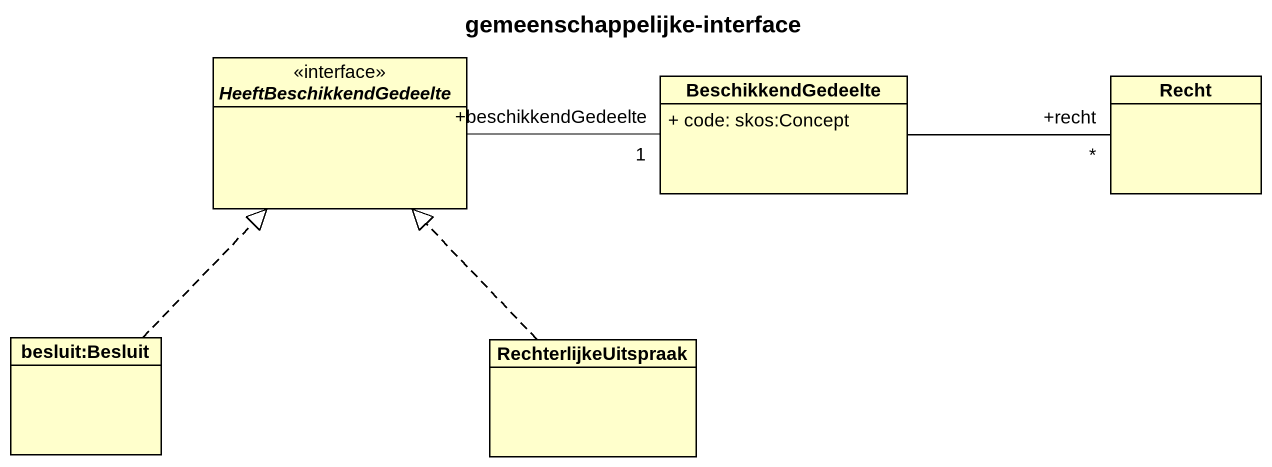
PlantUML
@startuml
title gemeenschappelijke-interface
hide circle
hide empty members
skinparam classAttributeIconSize 0
interface HeeftBeschikkendGedeelte
class BeschikkendGedeelte {
  + code: skos:Concept
}
class Recht
class "besluit:Besluit" as besluit_Besluit
class RechterlijkeUitspraak
HeeftBeschikkendGedeelte -right- "+beschikkendGedeelte\n1" BeschikkendGedeelte
BeschikkendGedeelte -right- "+recht\n*" Recht
besluit_Besluit .up.|> HeeftBeschikkendGedeelte
RechterlijkeUitspraak .up.|> HeeftBeschikkendGedeelte
@enduml
